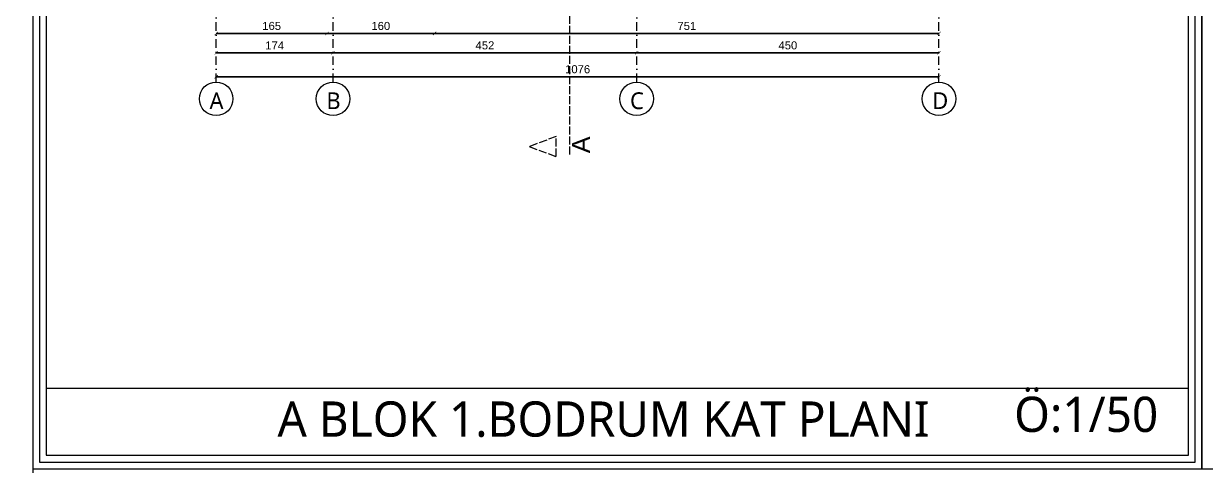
# Model space of a CAD drawing. Header units: millimetres. Extents: x 14753 to 45183, y 5640 to 19518.
# Drawn here: x 17963 to 19722, y 17573 to 18231 of the extents above; entities that cross this region are included whole.
import ezdxf

# ---------------------------------------------------------------- set-up
doc = ezdxf.new("R2010")
doc.units = ezdxf.units.MM
doc.linetypes.add('ACAD_ISO02W100', pattern=[15, 12, -3])
doc.linetypes.add('DASHDOT', pattern=[25.4, 12.7, -6.35, 0, -6.35])
for name, color, linetype, lineweight in [('A Antet', 35, 'Continuous', 18), ('CERCEVE', 66, 'Continuous', 0), ('Duvar', 1, 'Continuous', 50), ('k aks', 44, 'DASHDOT', 18), ('k dis olcu', 43, 'Continuous', 18), ('k tarama', 252, 'Continuous', 9), ('kesiklii çizgi', 244, 'ACAD_ISO02W100', 5), ('Kolon', 30, 'Continuous', 50)]:
    doc.layers.add(name, color=color, linetype=linetype, lineweight=lineweight)
doc.layers.add('Standart', color=7, linetype='Continuous')
doc.styles.add('MtXpl_Segoe_UI', font='segoeui.ttf')
doc.styles.get("Standard").update_dxf_attribs({"font": 'arial.ttf'})
doc.dimstyles.new('icölcü', dxfattribs={"dimtxt": 12, "dimasz": 5, "dimexe": 1.25, "dimexo": 0.625, "dimgap": 5, "dimtad": 1, "dimdec": 0, "dimtxsty": 'Standard', "dimblk": 'ARCHTICK', "dimcen": -10, "dimse1": 1, "dimse2": 1, "dimadec": 0, "dimazin": 0, "dimtfac": 1, "dimtdec": 0, "dimtix": 1, "dimtmove": 0, "dimatfit": 3, "dimldrblk": 'ARCHTICK', "dimfxl": 1, "dimarcsym": 0})
pattern_1 = [(45, (-7754.55, -1210.899), (-6.73519209, 6.73519209), []), (45, (-7747.815, -1210.899), (-6.73519209, 6.73519209), [4.7625, -2.38125])]

# ---------------------------------------------------------------- blocks, each defined once
blk = doc.blocks.new('AKS-KOLON')
at = {"layer": 'k tarama'}
h = blk.add_hatch(dxfattribs=at)
h.set_pattern_fill('ANSI33', color=256, scale=1.5)
h.set_pattern_definition(pattern_1)
h.paths.add_polyline_path([(376943.5, 4551394.2), (376918.5, 4551394.2), (376918.5, 4551205.2), (376943.5, 4551205.2)])
h.paths.add_polyline_path([(376516.5, 4551394.2), (376491.5, 4551394.2), (376491.5, 4551205.2), (376516.5, 4551205.2)])
h.paths.add_polyline_path([(376352.5, 4551394.2), (376317.5, 4551394.2), (376317.5, 4551334.2), (376352.5, 4551334.2)])
h.paths.add_polyline_path([(376377.5, 4550775.2), (376317.5, 4550775.2), (376317.5, 4550740.2), (376377.5, 4550740.2)])
h.paths.add_polyline_path([(376943.5, 4550800.2), (376908.5, 4550800.2), (376908.5, 4550740.2), (376943.5, 4550740.2)])
h.paths.add_polyline_path([(377393.5, 4550800.2), (377358.5, 4550800.2), (377358.5, 4550740.2), (377393.5, 4550740.2)])
h = blk.add_hatch(dxfattribs=at)
h.set_pattern_fill('ANSI33', color=256, scale=1.5)
h.set_pattern_definition(pattern_1)
h.paths.add_polyline_path([(377393.5, 4551394.2), (377333.5, 4551394.2), (377333.5, 4551359.2), (377393.5, 4551359.2)])
h = blk.add_hatch(dxfattribs=at)
h.set_pattern_fill('ANSI33', color=256, scale=1.5)
h.set_pattern_definition(pattern_1)
h.paths.add_polyline_path([(376948.5, 4550600.2), (376913.5, 4550600.2), (376913.5, 4550540.2), (376948.5, 4550540.2)])
h.paths.add_polyline_path([(377393.5, 4550600.2), (377358.5, 4550600.2), (377358.5, 4550540.2), (377393.5, 4550540.2)])
at = {"layer": 'Duvar'}
for points in [[(376516.5, 4551205.2), (376491.5, 4551205.2), (376491.5, 4551394.2), (376516.5, 4551394.2)], [(376918.5, 4551394.2), (376943.5, 4551394.2), (376943.5, 4551205.2)]]:
    blk.add_lwpolyline(points, dxfattribs=at)
at = {"layer": 'k aks'}
for p, q in [((376317.5, 4550391.8), (376317.5, 4551524.2)), ((376491.5, 4550391.8), (376491.5, 4551524.2)), ((376943.5, 4550391.8), (376943.5, 4551524.2)), ((377393.5, 4550391.8), (377393.5, 4551524.2)), ((376147.5, 4551394.2), (377609.5, 4551394.2)), ((376147.5, 4550740.2), (377609.5, 4550740.2)), ((376147.5, 4550540.2), (377609.5, 4550540.2))]:
    blk.add_line(p, q, dxfattribs=at)
at = {"layer": 'k aks', "linetype": 'Continuous'}
for centre in [(376317.5, 4551549.2), (376491.5, 4551549.2), (376943.5, 4551549.2), (377393.5, 4551549.2), (376122.5, 4551394.2), (377634.5, 4551394.2), (376122.5, 4550740.2), (377634.5, 4550740.2), (376122.5, 4550540.2), (377634.5, 4550540.2), (376317.5, 4550366.8), (376491.5, 4550366.8), (376943.5, 4550366.8), (377393.5, 4550366.8)]:
    blk.add_circle(centre, 25, dxfattribs=at)
at = {"layer": 'Kolon'}
for points in [[(376317.5, 4551334.2), (376352.5, 4551334.2), (376352.5, 4551394.2), (376317.5, 4551394.2), (376317.5, 4551334.2)], [(376943.5, 4550740.2), (376943.5, 4550800.2), (376908.5, 4550800.2), (376908.5, 4550740.2), (376943.5, 4550740.2)], [(377358.5, 4550740.2), (377393.5, 4550740.2), (377393.5, 4550800.2), (377358.5, 4550800.2), (377358.5, 4550740.2)], [(376317.5, 4550775.2), (376317.5, 4550740.2), (376377.5, 4550740.2), (376377.5, 4550775.2), (376317.5, 4550775.2)], [(376913.5, 4550540.2), (376948.5, 4550540.2), (376948.5, 4550600.2), (376913.5, 4550600.2), (376913.5, 4550540.2)], [(377358.5, 4550540.2), (377393.5, 4550540.2), (377393.5, 4550600.2), (377358.5, 4550600.2), (377358.5, 4550540.2)]]:
    blk.add_lwpolyline(points, dxfattribs=at)
for points in [[(376491.5, 4551394.2), (376516.5, 4551394.2), (376516.5, 4551205.2), (376491.5, 4551205.2)], [(376918.5, 4551394.2), (376943.5, 4551394.2), (376943.5, 4551205.2), (376918.5, 4551205.2)], [(377333.5, 4551359.2), (377393.5, 4551359.2), (377393.5, 4551394.2), (377333.5, 4551394.2)]]:
    blk.add_lwpolyline(points, close=True, dxfattribs=at)
at = {"layer": 'k aks', "style": 'MtXpl_Segoe_UI'}
for s, p in [('A', (376307.6, 4551539.6)), ('B', (376481.6, 4551539.6)), ('C', (376933.6, 4551539.6)), ('D', (377383.6, 4551539.6)), ('1', (376115.9, 4551382.5)), ('1', (377624.6, 4551382.5)), ('2', (376115.9, 4550728.5)), ('2', (377622, 4550728.5)), ('3', (376115.9, 4550528.5)), ('3', (377622.5, 4550528.5)), ('A', (376307.6, 4550351.5)), ('B', (376481.6, 4550351.5)), ('C', (376933.6, 4550351.5)), ('D', (377383.6, 4550351.5))]:
    blk.add_text(s, height=25, dxfattribs=at).set_placement(p)
blk = doc.blocks.new('_ArchTick')
at = {"color": 0, "linetype": 'ByBlock', "const_width": 0.15}
blk.add_lwpolyline([(-0.5, -0.5), (0.5, 0.5)], dxfattribs=at)
blk = doc.blocks.new('*D376')
at = {"layer": 'Defpoints', "color": 0, "transparency": 16777216}
for p in [(18249.9, 18151.5), (19325.9, 18151.5), (19325.9, 18151.5)]:
    blk.add_point(p, dxfattribs=at)
at = {"layer": 'k dis olcu', "color": 0, "lineweight": -2, "transparency": 16777216}
blk.add_line((18249.9, 18151.5), (19325.9, 18151.5), dxfattribs=at)
at = {"layer": 'k dis olcu', "color": 0, "lineweight": -2, "transparency": 16777216, "xscale": 5, "yscale": 5, "zscale": 5, "rotation": 180}
blk.add_blockref('_ArchTick', (18249.9, 18151.5), dxfattribs=at)
at = {"layer": 'k dis olcu', "color": 0, "lineweight": -2, "transparency": 16777216, "xscale": 5, "yscale": 5, "zscale": 5}
blk.add_blockref('_ArchTick', (19325.9, 18151.5), dxfattribs=at)
at = {"layer": 'k dis olcu', "color": 0, "transparency": 16777216, "insert": (18787.9, 18162.6), "char_height": 12, "attachment_point": 5}
blk.add_mtext('1076', dxfattribs=at)
blk = doc.blocks.new('*D377')
at = {"layer": 'Defpoints', "color": 0, "transparency": 16777216}
for p in [(18875.9, 18187.1), (18875.9, 18187.1), (19325.9, 18187.1)]:
    blk.add_point(p, dxfattribs=at)
at = {"layer": 'k dis olcu', "color": 0, "lineweight": -2, "transparency": 16777216}
blk.add_line((19325.9, 18187.1), (18875.9, 18187.1), dxfattribs=at)
at = {"layer": 'k dis olcu', "color": 0, "lineweight": -2, "transparency": 16777216, "xscale": 5, "yscale": 5, "zscale": 5, "rotation": 180}
blk.add_blockref('_ArchTick', (18875.9, 18187.1), dxfattribs=at)
at = {"layer": 'k dis olcu', "color": 0, "lineweight": -2, "transparency": 16777216, "xscale": 5, "yscale": 5, "zscale": 5}
blk.add_blockref('_ArchTick', (19325.9, 18187.1), dxfattribs=at)
at = {"layer": 'k dis olcu', "color": 0, "transparency": 16777216, "insert": (19100.9, 18198.2), "char_height": 12, "attachment_point": 5}
blk.add_mtext('450', dxfattribs=at)
blk = doc.blocks.new('*D378')
at = {"layer": 'Defpoints', "color": 0, "transparency": 16777216}
for p in [(18423.9, 18187.1), (18423.9, 18187.1), (18875.9, 18187.1)]:
    blk.add_point(p, dxfattribs=at)
at = {"layer": 'k dis olcu', "color": 0, "lineweight": -2, "transparency": 16777216}
blk.add_line((18875.9, 18187.1), (18423.9, 18187.1), dxfattribs=at)
at = {"layer": 'k dis olcu', "color": 0, "lineweight": -2, "transparency": 16777216, "xscale": 5, "yscale": 5, "zscale": 5, "rotation": 180}
blk.add_blockref('_ArchTick', (18423.9, 18187.1), dxfattribs=at)
at = {"layer": 'k dis olcu', "color": 0, "lineweight": -2, "transparency": 16777216, "xscale": 5, "yscale": 5, "zscale": 5}
blk.add_blockref('_ArchTick', (18875.9, 18187.1), dxfattribs=at)
at = {"layer": 'k dis olcu', "color": 0, "transparency": 16777216, "insert": (18649.9, 18198.2), "char_height": 12, "attachment_point": 5}
blk.add_mtext('452', dxfattribs=at)
blk = doc.blocks.new('*D379')
at = {"layer": 'Defpoints', "color": 0, "transparency": 16777216}
for p in [(18249.9, 18187.1), (18249.9, 18187.1), (18423.9, 18187.1)]:
    blk.add_point(p, dxfattribs=at)
at = {"layer": 'k dis olcu', "color": 0, "lineweight": -2, "transparency": 16777216}
blk.add_line((18423.9, 18187.1), (18249.9, 18187.1), dxfattribs=at)
at = {"layer": 'k dis olcu', "color": 0, "lineweight": -2, "transparency": 16777216, "xscale": 5, "yscale": 5, "zscale": 5, "rotation": 180}
blk.add_blockref('_ArchTick', (18249.9, 18187.1), dxfattribs=at)
at = {"layer": 'k dis olcu', "color": 0, "lineweight": -2, "transparency": 16777216, "xscale": 5, "yscale": 5, "zscale": 5}
blk.add_blockref('_ArchTick', (18423.9, 18187.1), dxfattribs=at)
at = {"layer": 'k dis olcu', "color": 0, "transparency": 16777216, "insert": (18336.9, 18198.1), "char_height": 12, "attachment_point": 5}
blk.add_mtext('174', dxfattribs=at)
blk = doc.blocks.new('KESİT')
at = {"layer": 'kesiklii çizgi', "color": 3}
for p, q in [((381040, 4552600), (381000, 4552585)), ((381060, 4552610), (381060, 4551290)), ((381000, 4552585), (381040, 4552570)), ((380303.5, 4551890), (380288.5, 4551850)), ((380318.5, 4551850), (380303.5, 4551890)), ((381895, 4551890), (381880, 4551850)), ((381910, 4551850), (381895, 4551890)), ((380281.1, 4551829.5), (381920, 4551829.5)), ((381040, 4551320), (381000, 4551305)), ((381000, 4551305), (381040, 4551290))]:
    blk.add_line(p, q, dxfattribs=at)
for points in [[(381040, 4552570), (381040, 4552600)], [(380288.5, 4551850), (380318.5, 4551850)], [(381880, 4551850), (381910, 4551850)], [(381040, 4551290), (381040, 4551320)]]:
    blk.add_lwpolyline(points, dxfattribs=at)
for p in [(381090.5, 4552575), (381090.5, 4551295)]:
    blk.add_text('A', height=27, rotation=90, dxfattribs=at).set_placement(p)
for p in [(380293.5, 4551799.5), (381885, 4551799.5)]:
    blk.add_text('B', height=27, dxfattribs=at).set_placement(p)
blk = doc.blocks.new('*D613')
at = {"layer": 'Defpoints', "color": 0, "transparency": 16777216}
for p in [(18249.9, 18267), (18414.9, 18267), (18249.9, 18216)]:
    blk.add_point(p, dxfattribs=at)
at = {"layer": 'k dis olcu', "color": 0, "lineweight": -2, "transparency": 16777216}
blk.add_line((18414.9, 18216), (18249.9, 18216), dxfattribs=at)
at = {"layer": 'k dis olcu', "color": 0, "lineweight": -2, "transparency": 16777216, "xscale": 5, "yscale": 5, "zscale": 5, "rotation": 180}
blk.add_blockref('_ArchTick', (18249.9, 18216), dxfattribs=at)
at = {"layer": 'k dis olcu', "color": 0, "lineweight": -2, "transparency": 16777216, "xscale": 5, "yscale": 5, "zscale": 5}
blk.add_blockref('_ArchTick', (18414.9, 18216), dxfattribs=at)
at = {"layer": 'k dis olcu', "color": 0, "transparency": 16777216, "insert": (18332.4, 18227.1), "char_height": 12, "attachment_point": 5}
blk.add_mtext('165', dxfattribs=at)
blk = doc.blocks.new('*D614')
at = {"layer": 'Defpoints', "color": 0, "transparency": 16777216}
for p in [(18574.9, 18302), (18414.9, 18267), (18574.9, 18216)]:
    blk.add_point(p, dxfattribs=at)
at = {"layer": 'k dis olcu', "color": 0, "lineweight": -2, "transparency": 16777216}
blk.add_line((18414.9, 18216), (18574.9, 18216), dxfattribs=at)
at = {"layer": 'k dis olcu', "color": 0, "lineweight": -2, "transparency": 16777216, "xscale": 5, "yscale": 5, "zscale": 5, "rotation": 180}
blk.add_blockref('_ArchTick', (18414.9, 18216), dxfattribs=at)
at = {"layer": 'k dis olcu', "color": 0, "lineweight": -2, "transparency": 16777216, "xscale": 5, "yscale": 5, "zscale": 5}
blk.add_blockref('_ArchTick', (18574.9, 18216), dxfattribs=at)
at = {"layer": 'k dis olcu', "color": 0, "transparency": 16777216, "insert": (18494.9, 18227.1), "char_height": 12, "attachment_point": 5}
blk.add_mtext('160', dxfattribs=at)
blk = doc.blocks.new('*D615')
at = {"layer": 'Defpoints', "color": 0, "transparency": 16777216}
for p in [(18574.9, 18302), (19326.1, 18292), (19326.1, 18216)]:
    blk.add_point(p, dxfattribs=at)
at = {"layer": 'k dis olcu', "color": 0, "lineweight": -2, "transparency": 16777216}
blk.add_line((18574.9, 18216), (19326.1, 18216), dxfattribs=at)
at = {"layer": 'k dis olcu', "color": 0, "lineweight": -2, "transparency": 16777216, "xscale": 5, "yscale": 5, "zscale": 5, "rotation": 180}
blk.add_blockref('_ArchTick', (18574.9, 18216), dxfattribs=at)
at = {"layer": 'k dis olcu', "color": 0, "lineweight": -2, "transparency": 16777216, "xscale": 5, "yscale": 5, "zscale": 5}
blk.add_blockref('_ArchTick', (19326.1, 18216), dxfattribs=at)
at = {"layer": 'k dis olcu', "color": 0, "transparency": 16777216, "insert": (18950.5, 18227.1), "char_height": 12, "attachment_point": 5}
blk.add_mtext('751', dxfattribs=at)

msp = doc.modelspace()

# ---------------------------------------------------------------- linework, layer by layer
at = {"layer": 'CERCEVE'}
msp.add_line((17996.9, 17687.6), (19697.4, 17687.6), dxfattribs=at)
msp.add_lwpolyline([(15693.9, 15622.6), (15696.3, 19512.6), (17976.9, 19512.6), (17976.9, 15622.6), (15693.9, 15622.6)], dxfattribs=at)
for points in [[(17976.9, 17567.6), (19717.4, 17567.6), (19717.4, 19512.6), (17976.9, 19512.6)], [(19717.4, 17567.6), (21457.9, 17567.6), (21457.9, 19512.6), (19717.4, 19512.6)], [(17986.9, 17577.6), (19707.4, 17577.6), (19707.4, 19502.6), (17986.9, 19502.6)], [(17996.9, 17587.6), (19697.4, 17587.6), (19697.4, 19492.6), (17996.9, 19492.6)]]:
    msp.add_lwpolyline(points, close=True, dxfattribs=at)

# ---------------------------------------------------------------- block references
at = {"layer": 'Duvar'}
msp.add_blockref('AKS-KOLON', (-358067.7, -4532248.2), dxfattribs=at)
at = {"layer": 'Standart'}
msp.add_blockref('KESİT', (-362284.1, -4533257.5), dxfattribs=at)

# ---------------------------------------------------------------- texts
at = {"layer": 'A Antet', "color": 53, "char_height": 52.5, "attachment_point": 1}
for s, width, gutter_width, insert in [('{\\fSegoe UI|b0|i0|c162|p34;Ö:1/50}', 247.734, 9.38, (19437.7, 17674.9, -574.2)), ('{\\fSegoe UI|b0|i0|c162|p34;A BLOK 1.BODRUM KAT PLANI}', 1034.775, 12.5, (18341.1, 17667.9, -574.2))]:
    msp.add_mtext_dynamic_manual_height_columns(s, width=width, gutter_width=gutter_width, heights=[0], dxfattribs=dict(at, insert=insert))

# ---------------------------------------------------------------- dimensions: what is measured, and where the dimension line sits
at = {"layer": 'k dis olcu'}
for base, p1, p2, picture, middle in [((18574.9, 18216), (18414.9, 18267), (18574.9, 18302), '*D614', (18494.9, 18227.1)), ((19326.1, 18216), (18574.9, 18302), (19326.1, 18292), '*D615', (18950.5, 18227.1)), ((18249.9, 18216), (18414.9, 18267), (18249.9, 18267), '*D613', (18332.4, 18227.1)), ((18249.9, 18187.1), (18423.9, 18187.1), (18249.9, 18187.1), '*D379', (18336.9, 18198.1)), ((18423.9, 18187.1), (18875.9, 18187.1), (18423.9, 18187.1), '*D378', (18649.9, 18198.2)), ((18875.9, 18187.1), (19325.9, 18187.1), (18875.9, 18187.1), '*D377', (19100.9, 18198.2)), ((19325.9, 18151.5), (18249.9, 18151.5), (19325.9, 18151.5), '*D376', (18787.9, 18162.6))]:
    dim = msp.add_linear_dim(base=base, p1=p1, p2=p2, dimstyle='icölcü', dxfattribs=at)
    dim.commit()
    dim.dimension.update_dxf_attribs({"geometry": picture, "text_midpoint": middle})

doc.saveas('drawing.dxf')
